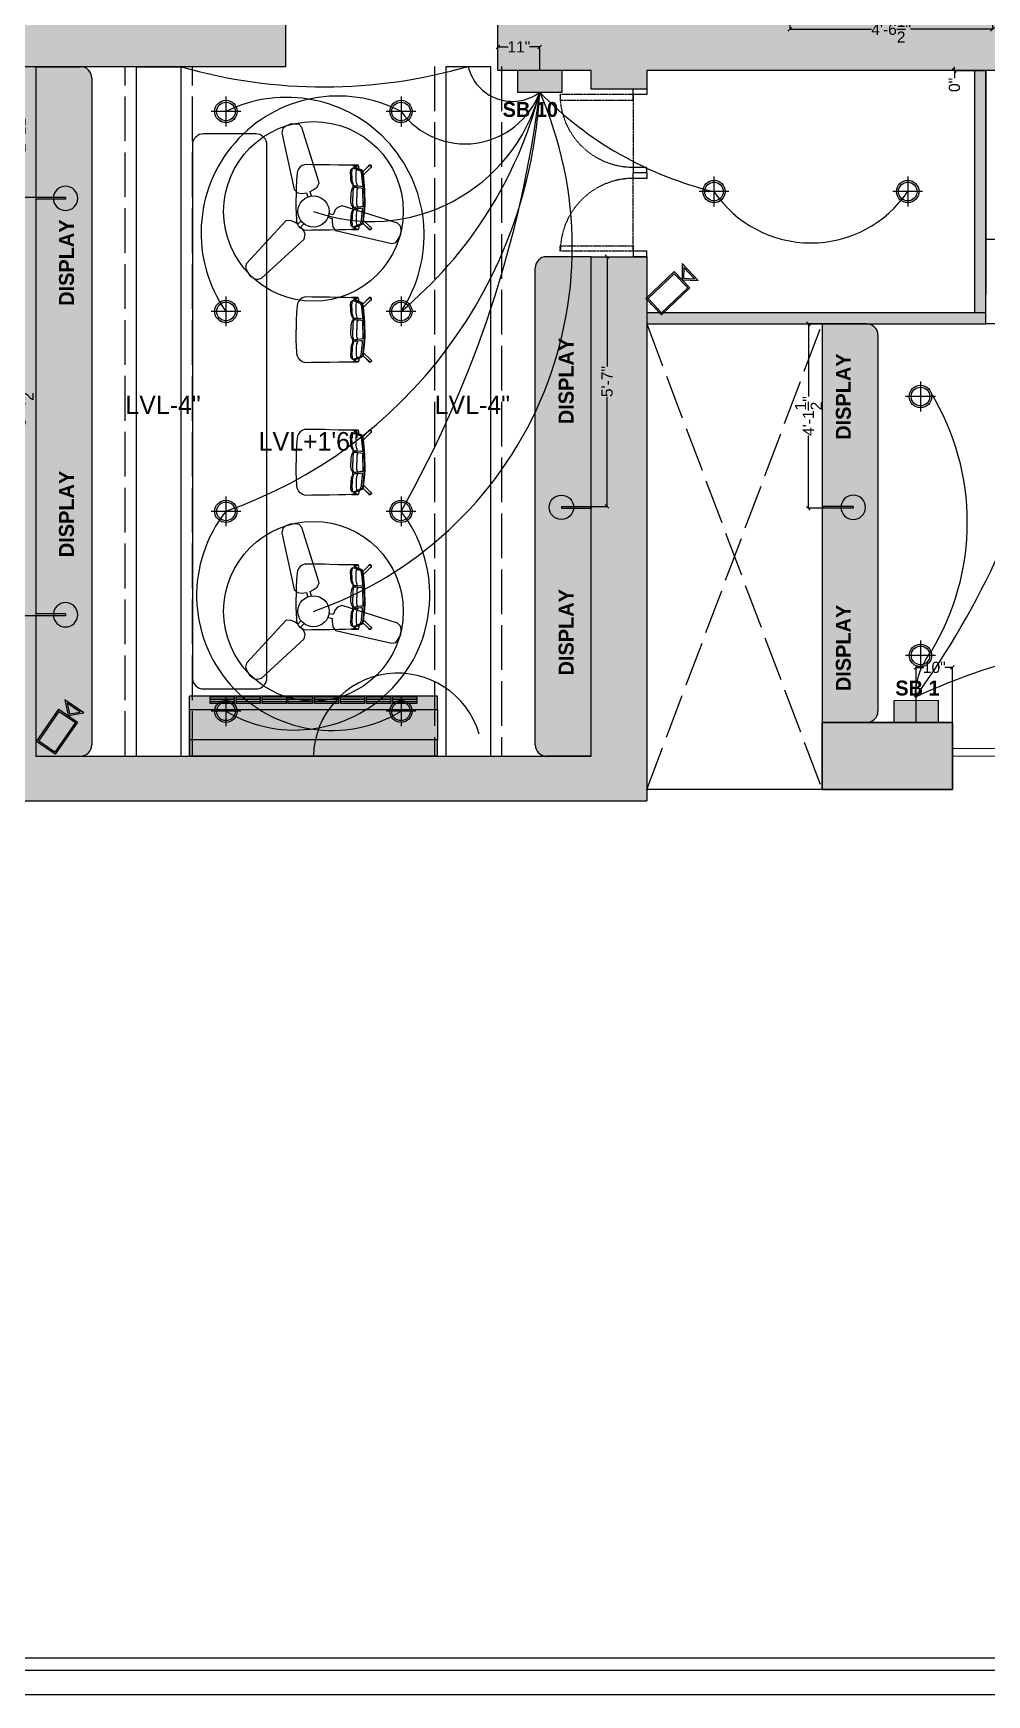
# Model space of a CAD drawing. Header units: inches. Extents: x -4677 to 18437, y -5264 to 2453.
# Drawn here: x 3569.6 to 3825.6, y -944.5 to -498.5 of the extents above; entities that cross this region are included whole.
import ezdxf

# ---------------------------------------------------------------- set-up
doc = ezdxf.new("R2010")
doc.units = ezdxf.units.IN
for name, pattern in [('ACAD_ISO02W100', [15, 12, -3]), ('AUDIT_D_060311083008-3', [0]), ('DASHED2', [0.375, 0.25, -0.125]), ('HIDDEN', [0.375, 0.25, -0.125])]:
    doc.linetypes.add(name, pattern=pattern)
for name, color, linetype in [('A-DOOR', 251, 'AUDIT_D_060311083008-3'), ('A-Door-Frame', 1, 'Continuous'), ('A-Door-Swing', 8, 'HIDDEN'), ('Edges', 7, 'Continuous'), ('IEL-HATCH-002', 7, 'Continuous'), ('line_cad-block.com', 250, 'Continuous'), ('THIET-BI', 21, 'Continuous')]:
    doc.layers.add(name, color=color, linetype=linetype)
doc.layers.add('FURNI', color=140, linetype='Continuous', lineweight=18)
doc.layers.add('HATCH', color=251, linetype='Continuous', lineweight=0, transparency=0.75)
doc.styles.add('HEMI', font='stylu.ttf')
doc.styles.get("Standard").update_dxf_attribs({"font": 'arial.ttf'})
doc.dimstyles.get("Standard").update_dxf_attribs({"dimtxt": 3, "dimasz": 1, "dimexe": 0.18, "dimexo": 0.0625, "dimgap": 0.09, "dimtad": 0, "dimdec": 1, "dimzin": 0, "dimdsep": 46, "dimlunit": 4, "dimtxsty": 'Standard', "dimblk": 'OBLIQUE', "dimcen": 0.09, "dimclrd": 5, "dimclre": 5, "dimclrt": 5, "dimadec": 0, "dimazin": 0, "dimtfac": 1, "dimtdec": 1, "dimtofl": 0, "dimtmove": 0, "dimatfit": 3, "dimldrblk": 'OBLIQUE', "dimfxl": 1, "dimtolj": 1, "dimtzin": 0, "dimarcsym": 0})

# ---------------------------------------------------------------- blocks, each defined once
blk = doc.blocks.new('ger')
at = {"color": 5}
for p, q in [((6473.06, -970.68), (6473.07, -978.68)), ((6469.07, -974.68), (6477.07, -974.68))]:
    blk.add_line(p, q, dxfattribs=at)
for radius in [3, 2.5]:
    blk.add_circle((6473.07, -974.68), radius, dxfattribs=at)
blk = doc.blocks.new('A$C1C43440E')
at = {"layer": 'THIET-BI', "color": 18, "true_color": 0x000000}
for p, q in [((143.8, 581.1), (139.5, 564.2)), ((152.8, 589.3), (143.8, 581.1)), ((172.3, 598), (152.8, 589.3)), ((191.8, 598.2), (172.3, 598)), ((207, 596.1), (191.8, 598.2)), ((217.6, 585.2), (207, 596.1)), ((283.9, 371.8), (217.6, 585.2)), ((139.5, 564.2), (187.9, 346)), ((187.9, 346), (202.2, 334.1)), ((202.2, 334.1), (215.2, 331.5)), ((215.2, 331.5), (234.9, 334.1)), ((234.9, 334.1), (240, 316.6)), ((249.5, 338.4), (260.9, 344.5)), ((254.3, 320.4), (249.5, 338.4)), ((260.9, 344.5), (276.4, 355.5)), ((276.4, 355.5), (283.9, 371.8)), ((345.6, 267.6), (338, 249.3)), ((354.4, 277.5), (345.6, 267.6)), ((371.8, 284), (354.4, 277.5)), ((585, 216.8), (371.8, 284)), ((155.8, 226), (4.2, 61.9)), ((173.7, 227.6), (155.8, 226)), ((191, 219.7), (173.7, 227.6)), ((202, 212.9), (191, 219.7)), ((215.1, 226), (202, 212.9)), ((213, 202.4), (225.6, 215.5)), ((225.1, 186.7), (213, 202.4)), ((316.5, 239.3), (334.4, 234.5)), ((338, 249.3), (320.3, 253.6)), ((334.4, 234.5), (334, 221.5)), ((334, 221.5), (335.9, 202.6)), ((335.9, 202.6), (346.1, 188)), ((597.5, 204.6), (585, 216.8)), ((600.1, 192.8), (597.5, 204.6)), ((597.8, 171.5), (600.1, 192.8)), ((61.4, 4.7), (226.1, 155.7)), ((229.3, 174.1), (225.1, 186.7)), ((226.1, 155.7), (229.3, 174.1)), ((346.1, 188), (564.1, 138.7)), ((564.1, 138.7), (578.9, 142.4)), ((578.9, 142.4), (588.3, 154.5)), ((588.3, 154.5), (597.8, 171.5)), ((4.2, 61.9), (0, 47.2)), ((0, 47.2), (5.8, 33)), ((5.8, 33), (15.7, 16.3)), ((15.7, 16.3), (33.1, 3.7)), ((33.1, 3.7), (44.6, 0)), ((44.6, 0), (61.4, 4.7))]:
    blk.add_line(p, q, dxfattribs=at)
blk.add_circle((262, 261.9), 60, dxfattribs=at)
blk = doc.blocks.new('3r')
blk.add_circle((6568.27, -1060.41), 21)
at = {"layer": 'THIET-BI', "xscale": 0.06069589590044594, "yscale": 0.06069589590044594, "zscale": 0.06069589590044594}
blk.add_blockref('A$C1C43440E', (6552.37, -1076.31), dxfattribs=at)
blk = doc.blocks.new('*U13')
at = {"layer": 'A-Door-Frame', "lineweight": 5}
for p, q in [((0, -100), (0, 0)), ((614, -100), (614, 0))]:
    blk.add_line(p, q, dxfattribs=at)
for points in [[(0, -100), (40, -100), (40, 0), (0, 0)], [(614, -100), (574, -100), (574, 0), (614, 0)]]:
    blk.add_lwpolyline(points, dxfattribs=at)
at = {"layer": 'A-Door-Swing', "linetype": 'DASHED2', "lineweight": 5}
blk.add_line((45, 0), (578, 0), dxfattribs=at)
blk.add_lwpolyline([(40, 0), (40, 534), (80, 534), (80, 0)], close=True, dxfattribs=at)
blk.add_arc((40, 0), 534, 360, 90, dxfattribs=at)
blk = doc.blocks.new('LEADCHAIR Executive 2014')
at = {"layer": 'line_cad-block.com', "color": 252, "true_color": 0x939598}
for points in [[(-239, 254), (-241, 256), (-243, 261), (-246, 264), (-249, 267), (-253, 268), (-257, 268), (-260, 267), (-264, 264), (-266, 261), (-267, 257), (-267, 253), (-266, 250), (-264, 246), (-260, 244), (-254, 240)], [(-265, 159), (-265, 159), (-266, 159), (-266, 150), (-266, 142), (-266, 139), (-266, 104)], [(-263, 146), (-264, 146), (-264, 146), (-265, 145), (-265, 144), (-266, 131)], [(-186, 201), (-248, 262), (-251, 265), (-253, 265), (-256, 265), (-259, 265), (-262, 262), (-264, 260), (-265, 257), (-264, 254), (-264, 251), (-262, 249), (-241, 227), (-211, 196)], [(0, 214), (-64, 213), (-127, 208), (-190, 201), (-202, 199), (-211, 196), (-219, 194), (-223, 191), (-227, 184), (-247, 135), (-249, 131), (-251, 130), (-253, 131), (-255, 136), (-259, 147), (-262, 153), (-265, 159)], [(-234, 166), (-245, 164), (-252, 163), (-265, 159)], [(0, 210), (-63, 207), (-126, 203), (-190, 196), (-196, 195), (-204, 193), (-210, 192), (-216, 190), (-220, 188), (-223, 184), (-226, 176), (-245, 133), (-251, 124), (-253, 125), (-263, 146)], [(-98, 152), (-96, 152), (-93, 152), (-92, 152), (-93, 147), (-93, 143), (-94, 138), (-94, 134), (-95, 129), (-96, 124), (-96, 123), (-102, 120), (-107, 118), (-111, 116), (-128, 112), (-140, 110), (-170, 108), (-192, 107), (-204, 107), (-224, 108), (-229, 109), (-241, 113), (-244, 114), (-241, 121), (-237, 132), (-233, 142), (-232, 146), (-229, 151)], [(-92, 195), (-90, 194), (-89, 192), (-90, 180), (-92, 155), (-99, 151), (-106, 149), (-116, 146), (-120, 145), (-142, 142), (-168, 141), (-190, 141), (-206, 142), (-224, 145), (-230, 146), (-230, 147), (-228, 153), (-221, 173), (-219, 176), (-217, 178), (-210, 181), (-199, 184), (-193, 185), (-186, 187), (-130, 192), (-111, 193), (-92, 195)], [(-71, 153), (-76, 153), (-79, 152), (-80, 152), (-80, 149), (-81, 144), (-82, 136), (-83, 130), (-84, 124), (-67, 117), (-50, 115), (0, 113)], [(0, 198), (-74, 197), (-74, 195), (-75, 193), (-76, 181), (-79, 156), (-78, 155), (-76, 154), (-71, 152), (-57, 148), (-44, 147), (-25, 146), (0, 146)], [(0, 214), (64, 213), (127, 208), (190, 201), (202, 199), (211, 196), (219, 194), (223, 191), (227, 184), (247, 135), (249, 131), (251, 130), (253, 131), (255, 136), (259, 147), (262, 153), (265, 159)], [(0, 210), (63, 207), (126, 203), (190, 196), (196, 195), (204, 193), (210, 192), (216, 190), (220, 188), (223, 184), (226, 176), (245, 133), (251, 124), (253, 125), (263, 146)], [(0, 198), (74, 197), (74, 195), (75, 193), (76, 181), (79, 156), (78, 155), (76, 154), (71, 152), (57, 148), (44, 147), (25, 146), (0, 146)], [(71, 153), (76, 153), (79, 152), (80, 152), (80, 149), (81, 144), (82, 136), (83, 130), (84, 124), (67, 117), (50, 115), (0, 113)], [(92, 195), (90, 194), (89, 192), (90, 180), (92, 155), (99, 151), (106, 149), (116, 146), (120, 145), (142, 142), (168, 141), (190, 141), (206, 142), (224, 145), (230, 146), (230, 147), (228, 153), (221, 173), (219, 176), (217, 178), (210, 181), (199, 184), (193, 185), (186, 187), (130, 192), (111, 193), (92, 195)], [(98, 152), (96, 152), (93, 152), (92, 152), (93, 147), (93, 143), (94, 138), (94, 134), (95, 129), (96, 124), (96, 123), (102, 120), (107, 118), (111, 116), (128, 112), (140, 110), (170, 108), (192, 107), (204, 107), (224, 108), (229, 109), (241, 113), (244, 114), (241, 121), (237, 132), (233, 142), (232, 146), (229, 151)], [(186, 201), (248, 262), (251, 265), (253, 265), (256, 265), (259, 265), (262, 262), (264, 260), (265, 257), (264, 254), (264, 251), (262, 249), (241, 227), (211, 196)], [(234, 166), (245, 164), (252, 163), (265, 159)], [(239, 254), (241, 256), (243, 261), (246, 264), (249, 267), (253, 268), (257, 268), (260, 267), (264, 264), (266, 261), (267, 257), (267, 253), (266, 250), (264, 246), (260, 244), (254, 240)], [(263, 146), (264, 146), (264, 146), (265, 145), (265, 144), (266, 131)], [(265, 159), (265, 159), (266, 159), (266, 150), (266, 142), (266, 139), (266, 104)], [(-256, 130), (-260, 128), (-262, 121), (-263, 116), (-265, 102), (-267, 55), (-267, -5), (-269, -78), (-270, -119), (-270, -168), (-270, -225), (-272, -265), (-270, -285), (-263, -303), (-251, -320), (-234, -334), (-217, -342), (-199, -346), (-170, -348), (-146, -350), (-73, -353), (0, -354)], [(-96, 123), (-99, 119), (-107, 112), (-117, 105), (-131, 101), (-157, 98), (-180, 97), (-198, 95), (-214, 95), (-221, 97), (-227, 99), (-233, 101), (-237, 105), (-240, 108), (-242, 112), (-243, 113)], [(-102, 115), (-89, 115)], [(-89, 115), (-86, 115), (-81, 114), (-73, 111)], [(-84, 124), (-73, 110), (-68, 107), (-60, 103), (-48, 100), (-39, 99), (-34, 98), (0, 98)], [(256, 130), (260, 128), (262, 121), (263, 116), (265, 102), (267, 55), (267, -5), (269, -78), (270, -119), (270, -168), (270, -225), (272, -265), (270, -285), (263, -303), (251, -320), (234, -334), (217, -342), (199, -346), (170, -348), (146, -350), (73, -353), (0, -354)], [(84, 124), (73, 110), (68, 107), (60, 103), (48, 100), (39, 99), (34, 98), (0, 98)], [(89, 115), (86, 115), (81, 114), (73, 111)], [(102, 115), (89, 115)], [(96, 123), (99, 119), (107, 112), (117, 105), (131, 101), (157, 98), (180, 97), (198, 95), (214, 95), (221, 97), (227, 99), (233, 101), (237, 105), (240, 108), (242, 112), (243, 113)]]:
    blk.add_lwpolyline(points, dxfattribs=at)
blk = doc.blocks.new('WR')
at = {"layer": 'IEL-HATCH-002', "true_color": 0x58ba48, "transparency": 33554687}
h = blk.add_hatch(color=85, dxfattribs=at)
h.dxf.hatch_style = 1
h.paths.add_polyline_path([(6272.58, 1161.27), (6284.59, 1161.27), (6284.59, 1167.12), (6272.58, 1167.12)])
blk.add_lwpolyline([(6272.58, 1167.11), (6272.58, 1161.27), (6284.59, 1161.29), (6284.59, 1167.13)], close=True)
blk = doc.blocks.new('rst')
at = {"layer": 'HATCH', "true_color": 0xed1f24, "transparency": 33554687}
h = blk.add_hatch(color=240, dxfattribs=at)
h.dxf.hatch_style = 1
h.paths.add_polyline_path([(9145.2, 1295.5), (9130.1, 1295.5), (9137.7, 1288.2)])
h.paths.add_polyline_path([(9142.8, 1294.5), (9137.7, 1289.6), (9132.6, 1294.5)], flags=16)
h.paths.add_polyline_path([(9145.1, 1288.2), (9130.3, 1288.2), (9130.3, 1262.6), (9145.1, 1262.6)])
h.paths.add_polyline_path([(9144.1, 1287.2), (9144.1, 1263.6), (9131.3, 1263.6), (9131.3, 1287.2)], flags=16)
at = {"layer": 'FURNI', "color": 18, "true_color": 0x000000}
for points in [[(9145.2, 1295.5), (9130.1, 1295.5), (9137.7, 1288.2)], [(9142.8, 1294.5), (9132.6, 1294.5), (9137.7, 1289.6)], [(9130.3, 1288.2), (9145.1, 1288.2), (9145.1, 1262.6), (9130.3, 1262.6)], [(9131.3, 1287.2), (9144.1, 1287.2), (9144.1, 1263.6), (9131.3, 1263.6)]]:
    blk.add_lwpolyline(points, close=True, dxfattribs=at)
blk = doc.blocks.new('HT')
at = {"layer": 'IEL-HATCH-002', "true_color": 0xf7f281, "transparency": 33554687}
h = blk.add_hatch(color=51, dxfattribs=at)
h.dxf.hatch_style = 1
h.paths.add_polyline_path([(4618.55, 566.68, 0.962396), (4625.07, 566.43), (4621.82, 566.43), (4621.82, 566.93), (4625.07, 566.93, 0.962396)])
for p, q in [((4621.82, 566.93), (4629.77, 566.93)), ((4621.82, 566.93), (4621.82, 566.43)), ((4621.82, 566.43), (4629.77, 566.43)), ((4629.77, 566.93), (4629.77, 566.43))]:
    blk.add_line(p, q)
blk.add_circle((4621.82, 566.68), 3.27)
blk = doc.blocks.new('_Oblique')
at = {"color": 0, "linetype": 'ByBlock', "lineweight": -2}
blk.add_line((-0.5, -0.5), (0.5, 0.5), dxfattribs=at)
blk = doc.blocks.new('*D268')
at = {"color": 5, "lineweight": -2, "transparency": 16777216}
for p, q in [((2368.73, -1141.16), (2368.73, -1126.29)), ((2368.73, -1126.47), (2370.76, -1126.47)), ((2378.48, -1126.47), (2376.44, -1126.47)), ((2378.48, -1141.17), (2378.48, -1126.29))]:
    blk.add_line(p, q, dxfattribs=at)
at = {"layer": 'Defpoints', "color": 0, "transparency": 16777216}
for p in [(2378.48, -1126.47), (2368.73, -1141.23), (2378.48, -1141.24)]:
    blk.add_point(p, dxfattribs=at)
at = {"color": 5, "lineweight": -2, "transparency": 16777216, "rotation": 180}
blk.add_blockref('_Oblique', (2368.73, -1126.47), dxfattribs=at)
at = {"color": 5, "lineweight": -2, "transparency": 16777216}
blk.add_blockref('_Oblique', (2378.48, -1126.47), dxfattribs=at)
at = {"color": 5, "lineweight": 5, "transparency": 16777216, "insert": (2373.6, -1126.47), "char_height": 3, "attachment_point": 5}
blk.add_mtext('\\A1;10"', dxfattribs=at)
blk = doc.blocks.new('*D246')
at = {"color": 5, "lineweight": -2, "transparency": 16777216}
for p, q in [((2387.41, -966.24), (2378.83, -966.24)), ((2387.41, -966.3), (2378.83, -966.3)), ((2379.01, -966.24), (2379.01, -965.24)), ((2379.01, -966.3), (2379.01, -968.3))]:
    blk.add_line(p, q, dxfattribs=at)
at = {"layer": 'Defpoints', "color": 0, "transparency": 16777216}
for p in [(2379.01, -966.3), (2387.48, -966.24), (2387.48, -966.3)]:
    blk.add_point(p, dxfattribs=at)
at = {"color": 5, "lineweight": -2, "transparency": 16777216}
for p, rotation in [((2379.01, -966.24), 270), ((2379.01, -966.3), 90)]:
    blk.add_blockref('_Oblique', p, dxfattribs=dict(at, rotation=rotation))
at = {"color": 5, "lineweight": 5, "transparency": 16777216, "insert": (2379.01, -970.11), "char_height": 3, "attachment_point": 5, "rotation": 90}
blk.add_mtext('\\A1;0"', dxfattribs=at)
blk = doc.blocks.new('*D260')
at = {"color": 5, "lineweight": -2, "transparency": 16777216}
for p, q in [((2132.41, -965.24), (2128.06, -965.24)), ((2128.24, -965.24), (2128.24, -977.51)), ((2128.24, -1000.32), (2128.24, -988.05)), ((2132.41, -1000.32), (2128.06, -1000.32))]:
    blk.add_line(p, q, dxfattribs=at)
at = {"layer": 'Defpoints', "color": 0, "transparency": 16777216}
for p in [(2132.48, -965.24), (2128.24, -1000.32), (2132.48, -1000.32)]:
    blk.add_point(p, dxfattribs=at)
at = {"color": 5, "lineweight": -2, "transparency": 16777216}
for p, rotation in [((2128.24, -965.24), 90), ((2128.24, -1000.32), 270)]:
    blk.add_blockref('_Oblique', p, dxfattribs=dict(at, rotation=rotation))
at = {"color": 5, "lineweight": 5, "transparency": 16777216, "insert": (2128.24, -982.78), "char_height": 3, "attachment_point": 5, "rotation": 90}
blk.add_mtext('\\A1;2\'-11"', dxfattribs=at)
blk = doc.blocks.new('*D261')
at = {"color": 5, "lineweight": -2, "transparency": 16777216}
for p, q in [((2132.41, -1000.32), (2128.06, -1000.32)), ((2128.24, -1000.32), (2128.24, -1051.29)), ((2128.24, -1112.6), (2128.24, -1061.63)), ((2132.41, -1112.6), (2128.06, -1112.6))]:
    blk.add_line(p, q, dxfattribs=at)
at = {"layer": 'Defpoints', "color": 0, "transparency": 16777216}
for p in [(2132.48, -1000.32), (2128.24, -1112.6), (2132.48, -1112.6)]:
    blk.add_point(p, dxfattribs=at)
at = {"color": 5, "lineweight": -2, "transparency": 16777216}
for p, rotation in [((2128.24, -1000.32), 90), ((2128.24, -1112.6), 270)]:
    blk.add_blockref('_Oblique', p, dxfattribs=dict(at, rotation=rotation))
at = {"color": 5, "lineweight": 5, "transparency": 16777216, "insert": (2128.24, -1056.46), "char_height": 3, "attachment_point": 5, "rotation": 90}
blk.add_mtext('\\A1;9\'-4{\\H1x;\\S1/2;}"', dxfattribs=at)
blk = doc.blocks.new('*D251')
at = {"color": 5, "lineweight": -2, "transparency": 16777216}
for p, q in [((2281.54, -1016.24), (2285.97, -1016.24)), ((2285.79, -1016.24), (2285.79, -1045.66)), ((2285.79, -1083.24), (2285.79, -1053.81)), ((2281.54, -1083.24), (2285.97, -1083.24))]:
    blk.add_line(p, q, dxfattribs=at)
at = {"layer": 'Defpoints', "color": 0, "transparency": 16777216}
for p in [(2281.48, -1016.24), (2281.48, -1083.24), (2285.79, -1083.24)]:
    blk.add_point(p, dxfattribs=at)
at = {"color": 5, "lineweight": -2, "transparency": 16777216}
for p, rotation in [((2285.79, -1016.24), 90), ((2285.79, -1083.24), 270)]:
    blk.add_blockref('_Oblique', p, dxfattribs=dict(at, rotation=rotation))
at = {"color": 5, "lineweight": 5, "transparency": 16777216, "insert": (2285.79, -1049.74), "char_height": 3, "attachment_point": 5, "rotation": 90}
blk.add_mtext('\\A1;5\'-7"', dxfattribs=at)
blk = doc.blocks.new('*D252')
at = {"color": 5, "lineweight": -2, "transparency": 16777216}
for p, q in [((2256.48, -966.17), (2256.48, -959.73)), ((2256.48, -959.91), (2259.26, -959.91)), ((2267.71, -959.91), (2264.93, -959.91)), ((2267.71, -966.17), (2267.71, -959.73))]:
    blk.add_line(p, q, dxfattribs=at)
at = {"layer": 'Defpoints', "color": 0, "transparency": 16777216}
for p in [(2267.71, -959.91), (2256.48, -966.24), (2267.71, -966.24)]:
    blk.add_point(p, dxfattribs=at)
at = {"color": 5, "lineweight": -2, "transparency": 16777216, "rotation": 180}
blk.add_blockref('_Oblique', (2256.48, -959.91), dxfattribs=at)
at = {"color": 5, "lineweight": -2, "transparency": 16777216}
blk.add_blockref('_Oblique', (2267.71, -959.91), dxfattribs=at)
at = {"color": 5, "lineweight": 5, "transparency": 16777216, "insert": (2262.09, -959.91), "char_height": 3, "attachment_point": 5}
blk.add_mtext('\\A1;11"', dxfattribs=at)
blk = doc.blocks.new('*D253')
at = {"color": 5, "lineweight": -2, "transparency": 16777216}
for p, q in [((2343.41, -1034.24), (2339.63, -1034.24)), ((2339.81, -1034.24), (2339.81, -1053.75)), ((2339.81, -1083.74), (2339.81, -1064.22)), ((2343.85, -1083.74), (2339.63, -1083.74))]:
    blk.add_line(p, q, dxfattribs=at)
at = {"layer": 'Defpoints', "color": 0, "transparency": 16777216}
for p in [(2339.81, -1034.24), (2343.48, -1034.24), (2343.91, -1083.74)]:
    blk.add_point(p, dxfattribs=at)
at = {"color": 5, "lineweight": -2, "transparency": 16777216}
for p, rotation in [((2339.81, -1034.24), 90), ((2339.81, -1083.74), 270)]:
    blk.add_blockref('_Oblique', p, dxfattribs=dict(at, rotation=rotation))
at = {"color": 5, "lineweight": 5, "transparency": 16777216, "insert": (2339.81, -1058.99), "char_height": 3, "attachment_point": 5, "rotation": 90}
blk.add_mtext('\\A1;4\'-1{\\H1x;\\S1/2;}"', dxfattribs=at)
blk = doc.blocks.new('*D255')
at = {"color": 5, "lineweight": -2, "transparency": 16777216}
for p, q in [((2334.83, -949.3), (2334.83, -955.36)), ((2389.23, -949.3), (2389.23, -955.36)), ((2334.83, -955.18), (2356.8, -955.18)), ((2389.23, -955.18), (2367.26, -955.18))]:
    blk.add_line(p, q, dxfattribs=at)
at = {"layer": 'Defpoints', "color": 0, "transparency": 16777216}
for p in [(2334.83, -949.24), (2389.23, -949.24), (2334.83, -955.18)]:
    blk.add_point(p, dxfattribs=at)
at = {"color": 5, "lineweight": -2, "transparency": 16777216, "rotation": 180}
blk.add_blockref('_Oblique', (2334.83, -955.18), dxfattribs=at)
at = {"color": 5, "lineweight": -2, "transparency": 16777216}
blk.add_blockref('_Oblique', (2389.23, -955.18), dxfattribs=at)
at = {"color": 5, "lineweight": 5, "transparency": 16777216, "insert": (2362.03, -955.18), "char_height": 3, "attachment_point": 5}
blk.add_mtext('\\A1;4\'-6{\\H1x;\\S1/2;}"', dxfattribs=at)
blk = doc.blocks.new('DRYG')
at = {"layer": 'Edges', "color": 18, "true_color": 0x000000}
for p, q in [((8077.83, 1479.53), (8077.83, 1479.56)), ((8077.83, 1479.56), (8078.02, 1479.56)), ((8077.83, 1479.53), (8077.83, 1421.72)), ((8077.83, 1479.53), (8078.02, 1479.53)), ((8078.02, 1479.56), (8078.02, 1479.53)), ((8078.02, 1479.56), (8081.6, 1479.56)), ((8078.02, 1479.53), (8081.6, 1479.53)), ((8088.69, 1479.56), (8081.6, 1479.56)), ((8081.6, 1479.56), (8081.6, 1479.53)), ((8081.6, 1479.53), (8081.6, 1421.72)), ((8088.69, 1479.56), (8091.83, 1479.56)), ((8088.69, 1421.69), (8088.69, 1479.56)), ((8091.83, 1479.56), (8091.83, 1421.69)), ((8090.14, 1474.81), (8090.51, 1474.81)), ((8090.14, 1469.03), (8090.14, 1474.81)), ((8090.51, 1474.81), (8090.51, 1469.03)), ((8090.66, 1474.81), (8091.04, 1474.81)), ((8090.66, 1469.03), (8090.66, 1474.81)), ((8091.04, 1474.81), (8091.04, 1469.03)), ((8091.19, 1474.81), (8091.57, 1474.81)), ((8091.19, 1469.03), (8091.19, 1474.81)), ((8091.57, 1474.81), (8091.57, 1469.03)), ((8090.51, 1469.03), (8090.14, 1469.03)), ((8090.14, 1468.72), (8090.51, 1468.72)), ((8090.14, 1462.95), (8090.14, 1468.72)), ((8090.51, 1468.72), (8090.51, 1462.95)), ((8091.04, 1469.03), (8090.66, 1469.03)), ((8090.66, 1468.72), (8091.04, 1468.72)), ((8090.66, 1462.95), (8090.66, 1468.72)), ((8091.04, 1468.72), (8091.04, 1462.95)), ((8091.57, 1469.03), (8091.19, 1469.03)), ((8091.19, 1468.72), (8091.57, 1468.72)), ((8091.19, 1462.95), (8091.19, 1468.72)), ((8091.57, 1468.72), (8091.57, 1462.95)), ((8090.51, 1462.95), (8090.14, 1462.95)), ((8090.14, 1462.64), (8090.51, 1462.64)), ((8090.14, 1456.86), (8090.14, 1462.64)), ((8090.51, 1462.64), (8090.51, 1456.86)), ((8091.04, 1462.95), (8090.66, 1462.95)), ((8090.66, 1462.64), (8091.04, 1462.64)), ((8090.66, 1456.86), (8090.66, 1462.64)), ((8091.04, 1462.64), (8091.04, 1456.86)), ((8091.57, 1462.95), (8091.19, 1462.95)), ((8091.19, 1462.64), (8091.57, 1462.64)), ((8091.19, 1456.86), (8091.19, 1462.64)), ((8091.57, 1462.64), (8091.57, 1456.86)), ((8090.51, 1456.86), (8090.14, 1456.86)), ((8090.14, 1456.55), (8090.51, 1456.55)), ((8090.14, 1450.78), (8090.14, 1456.55)), ((8090.51, 1456.55), (8090.51, 1450.78)), ((8091.04, 1456.86), (8090.66, 1456.86)), ((8090.66, 1456.55), (8091.04, 1456.55)), ((8090.66, 1450.78), (8090.66, 1456.55)), ((8091.04, 1456.55), (8091.04, 1450.78)), ((8091.57, 1456.86), (8091.19, 1456.86)), ((8091.19, 1456.55), (8091.57, 1456.55)), ((8091.19, 1450.78), (8091.19, 1456.55)), ((8091.57, 1456.55), (8091.57, 1450.78)), ((8090.51, 1450.78), (8090.14, 1450.78)), ((8090.14, 1450.47), (8090.51, 1450.47)), ((8090.14, 1444.69), (8090.14, 1450.47)), ((8090.51, 1450.47), (8090.51, 1444.69)), ((8091.04, 1450.78), (8090.66, 1450.78)), ((8090.66, 1450.47), (8091.04, 1450.47)), ((8090.66, 1444.69), (8090.66, 1450.47)), ((8091.04, 1450.47), (8091.04, 1444.69)), ((8091.57, 1450.78), (8091.19, 1450.78)), ((8091.19, 1450.47), (8091.57, 1450.47)), ((8091.19, 1444.69), (8091.19, 1450.47)), ((8091.57, 1450.47), (8091.57, 1444.69)), ((8090.51, 1444.69), (8090.14, 1444.69)), ((8090.14, 1444.38), (8090.51, 1444.38)), ((8090.14, 1438.61), (8090.14, 1444.38)), ((8090.51, 1444.38), (8090.51, 1438.61)), ((8091.04, 1444.69), (8090.66, 1444.69)), ((8090.66, 1444.38), (8091.04, 1444.38)), ((8090.66, 1438.61), (8090.66, 1444.38)), ((8091.04, 1444.38), (8091.04, 1438.61)), ((8091.57, 1444.69), (8091.19, 1444.69)), ((8091.19, 1444.38), (8091.57, 1444.38)), ((8091.19, 1438.61), (8091.19, 1444.38)), ((8091.57, 1444.38), (8091.57, 1438.61)), ((8090.51, 1438.61), (8090.14, 1438.61)), ((8090.14, 1438.3), (8090.51, 1438.3)), ((8090.14, 1432.53), (8090.14, 1438.3)), ((8090.51, 1438.3), (8090.51, 1432.53)), ((8091.04, 1438.61), (8090.66, 1438.61)), ((8090.66, 1438.3), (8091.04, 1438.3)), ((8090.66, 1432.53), (8090.66, 1438.3)), ((8091.04, 1438.3), (8091.04, 1432.53)), ((8091.57, 1438.61), (8091.19, 1438.61)), ((8091.19, 1438.3), (8091.57, 1438.3)), ((8091.19, 1432.53), (8091.19, 1438.3)), ((8091.57, 1438.3), (8091.57, 1432.53)), ((8090.51, 1432.53), (8090.14, 1432.53)), ((8090.14, 1432.21), (8090.51, 1432.21)), ((8090.14, 1426.44), (8090.14, 1432.21)), ((8090.51, 1432.21), (8090.51, 1426.44)), ((8091.04, 1432.53), (8090.66, 1432.53)), ((8090.66, 1432.21), (8091.04, 1432.21)), ((8090.66, 1426.44), (8090.66, 1432.21)), ((8091.04, 1432.21), (8091.04, 1426.44)), ((8091.57, 1432.53), (8091.19, 1432.53)), ((8091.19, 1432.21), (8091.57, 1432.21)), ((8091.19, 1426.44), (8091.19, 1432.21)), ((8091.57, 1432.21), (8091.57, 1426.44)), ((8090.51, 1426.44), (8090.14, 1426.44)), ((8091.04, 1426.44), (8090.66, 1426.44)), ((8091.57, 1426.44), (8091.19, 1426.44)), ((8077.83, 1421.69), (8077.83, 1421.72)), ((8077.83, 1421.72), (8078.02, 1421.72)), ((8078.02, 1421.69), (8077.83, 1421.69)), ((8078.02, 1421.72), (8078.02, 1421.69)), ((8081.6, 1421.72), (8078.02, 1421.72)), ((8078.02, 1421.69), (8081.6, 1421.69)), ((8081.6, 1421.72), (8081.6, 1421.69)), ((8088.69, 1421.69), (8081.6, 1421.69)), ((8088.69, 1421.69), (8091.83, 1421.69))]:
    blk.add_line(p, q, dxfattribs=at)
at = {"layer": 'FURNI', "color": 18, "true_color": 0x000000}
blk.add_line((8077.83, 1421.69), (8091.83, 1421.69), dxfattribs=at)
blk = doc.blocks.new('E4RG')
at = {"layer": 'IEL-HATCH-002', "transparency": 33554687}
h = blk.add_hatch(color=256, dxfattribs=at)
h.dxf.hatch_style = 1
h.set_gradient(color1=(255, 255, 255), color2=(147, 149, 152), name='CYLINDER')
h.paths.add_polyline_path([(4585.01, 653.22), (4585, 653.22), (4554.41, 653.22), (4554.41, 649.47), (4585.01, 649.47)])
h.paths.add_polyline_path([(4585, 655.12), (4585, 655.21), (4554.42, 655.21), (4554.42, 655.12), (4554.42, 653.22), (4585, 653.22)])
h.paths.add_polyline_path([(4585.01, 649.47), (4554.41, 649.47), (4554.41, 647.81), (4585.01, 647.81)])
h.paths.add_polyline_path([(4556.92, 648.71), (4559.97, 648.71), (4559.97, 648.51), (4556.92, 648.51)], flags=16)
h.paths.add_polyline_path([(4556.92, 648.43), (4559.97, 648.43), (4559.97, 648.23), (4556.92, 648.23)], flags=16)
h.paths.add_polyline_path([(4556.92, 648.15), (4559.97, 648.15), (4559.97, 647.95), (4556.92, 647.95)], flags=16)
h.paths.add_polyline_path([(4560.14, 648.71), (4563.19, 648.71), (4563.19, 648.51), (4560.14, 648.51)], flags=16)
h.paths.add_polyline_path([(4560.14, 648.43), (4563.19, 648.43), (4563.19, 648.23), (4560.14, 648.23)], flags=16)
h.paths.add_polyline_path([(4560.14, 648.15), (4563.19, 648.15), (4563.19, 647.95), (4560.14, 647.95)], flags=16)
h.paths.add_polyline_path([(4563.36, 648.71), (4566.41, 648.71), (4566.41, 648.51), (4563.36, 648.51)], flags=16)
h.paths.add_polyline_path([(4563.36, 648.43), (4566.41, 648.43), (4566.41, 648.23), (4563.36, 648.23)], flags=16)
h.paths.add_polyline_path([(4563.36, 648.15), (4566.41, 648.15), (4566.41, 647.95), (4563.36, 647.95)], flags=16)
h.paths.add_polyline_path([(4566.57, 648.71), (4569.63, 648.71), (4569.63, 648.51), (4566.57, 648.51)], flags=16)
h.paths.add_polyline_path([(4566.57, 648.43), (4569.63, 648.43), (4569.63, 648.23), (4566.57, 648.23)], flags=16)
h.paths.add_polyline_path([(4566.57, 648.15), (4569.63, 648.15), (4569.63, 647.95), (4566.57, 647.95)], flags=16)
h.paths.add_polyline_path([(4569.79, 648.71), (4572.85, 648.71), (4572.85, 648.51), (4569.79, 648.51)], flags=16)
h.paths.add_polyline_path([(4569.79, 648.43), (4572.85, 648.43), (4572.85, 648.23), (4569.79, 648.23)], flags=16)
h.paths.add_polyline_path([(4569.79, 648.15), (4572.85, 648.15), (4572.85, 647.95), (4569.79, 647.95)], flags=16)
h.paths.add_polyline_path([(4573.01, 648.71), (4576.06, 648.71), (4576.06, 648.51), (4573.01, 648.51)], flags=16)
h.paths.add_polyline_path([(4573.01, 648.43), (4576.06, 648.43), (4576.06, 648.23), (4573.01, 648.23)], flags=16)
h.paths.add_polyline_path([(4573.01, 648.15), (4576.06, 648.15), (4576.06, 647.95), (4573.01, 647.95)], flags=16)
h.paths.add_polyline_path([(4576.23, 648.71), (4579.28, 648.71), (4579.28, 648.51), (4576.23, 648.51)], flags=16)
h.paths.add_polyline_path([(4576.23, 648.43), (4579.28, 648.43), (4579.28, 648.23), (4576.23, 648.23)], flags=16)
h.paths.add_polyline_path([(4576.23, 648.15), (4579.28, 648.15), (4579.28, 647.95), (4576.23, 647.95)], flags=16)
h.paths.add_polyline_path([(4579.45, 648.71), (4582.5, 648.71), (4582.5, 648.51), (4579.45, 648.51)], flags=16)
h.paths.add_polyline_path([(4579.45, 648.43), (4582.5, 648.43), (4582.5, 648.23), (4579.45, 648.23)], flags=16)
h.paths.add_polyline_path([(4579.45, 648.15), (4582.5, 648.15), (4582.5, 647.95), (4579.45, 647.95)], flags=16)
at = {"layer": 'FURNI', "color": 18, "true_color": 0x000000, "xscale": -0.5288462308038518, "yscale": 0.5288462308038518, "zscale": 0.5288462308038518, "rotation": 90}
blk.add_blockref('DRYG', (5336.87, 4927.15), dxfattribs=at)
blk = doc.blocks.new('SRG')
at = {"layer": 'IEL-HATCH-002', "lineweight": 5, "true_color": 0x939598, "transparency": 33554687}
h = blk.add_hatch(color=252, dxfattribs=at)
h.dxf.hatch_style = 1
h.paths.add_polyline_path([(2296.48, -1034.24), (2296.48, -1016.24), (2281.48, -1016.24), (2281.48, -1150.24), (2269.48, -1150.24), (2132.48, -1150.24), (2132.48, -965.24), (2144.48, -965.24), (2199.48, -965.24), (2199.48, -948.24), (2133.48, -948.24), (2133.48, -878.24), (2190.48, -878.24), (2201.48, -878.24), (2201.48, -856.24), (2133.48, -856.24), (2133.48, -680.24), (2241.48, -680.24), (2241.48, -668.24), (2120.48, -668.24), (2120.48, -1162.24), (2296.48, -1162.24), (2296.48, -1159.24)])
h.paths.add_polyline_path([(2714.48, -668.24), (2287.48, -668.24), (2287.48, -680.24), (2406.48, -680.24), (2406.48, -692.24), (2406.48, -695.24), (2423.48, -695.24), (2423.48, -680.24), (2702.48, -680.24), (2702.48, -800.24), (2690.48, -800.24), (2666.48, -800.24), (2666.48, -817.24), (2700.48, -817.24), (2700.48, -935.24), (2581.48, -935.24), (2581.48, -817.24), (2616.48, -817.24), (2616.48, -800.24), (2562.48, -800.24), (2562.48, -939.24), (2555.48, -939.24), (2555.48, -958.24), (2725.48, -958.24), (2725.48, -1141.24), (2572.48, -1141.24), (2572.48, -1129.24), (2572.48, -1126.24), (2555.48, -1126.24), (2555.48, -1141.24), (2531.48, -1141.24), (2473.48, -1141.24), (2473.48, -1160.24), (2737.48, -1160.24), (2737.48, -946.24), (2714.48, -946.24)])
h.paths.add_polyline_path([(2447.48, -949.24), (2423.48, -949.24), (2423.48, -934.24), (2406.48, -934.24), (2406.48, -949.24), (2372.48, -949.24), (2256.48, -949.24), (2256.48, -966.24), (2281.48, -966.24), (2281.48, -971.24), (2296.48, -971.24), (2296.48, -966.24), (2372.48, -966.24), (2447.48, -966.24)])
h.paths.add_polyline_path([(2387.48, -1031.24), (2296.48, -1031.24), (2296.48, -1034.24), (2387.48, -1034.24)], flags=17)
h.paths.add_polyline_path([(2387.48, -966.24), (2384.48, -966.24), (2384.48, -1031.24), (2387.48, -1031.24)], flags=17)
at = {"layer": 'IEL-HATCH-002', "lineweight": 5, "true_color": 0xc6a88b, "transparency": 33554687}
h = blk.add_hatch(color=43, dxfattribs=at)
h.dxf.hatch_style = 1
h.paths.add_polyline_path([(2725.48, -958.24), (2555.48, -958.24), (2555.48, -970.24, 0.414214), (2558.48, -973.24), (2710.48, -973.24), (2710.48, -1126.24), (2575.48, -1126.24, 0.414214), (2572.48, -1129.24), (2572.48, -1141.24), (2725.48, -1141.24)])
h.paths.add_polyline_path([(2358.48, -1037.24, 0.414214), (2355.48, -1034.24), (2343.48, -1034.24), (2343.48, -1050.24), (2343.48, -1141.24), (2355.48, -1141.24, 0.414214), (2358.48, -1138.24)])
h.paths.add_polyline_path([(2562.48, -800.24), (2550.48, -800.24, 0.414214), (2547.48, -803.24), (2547.48, -936.24, 0.414214), (2550.48, -939.24), (2562.48, -939.24)])
h.paths.add_polyline_path([(2702.48, -680.24), (2423.48, -680.24), (2423.48, -692.24, 0.414214), (2426.48, -695.24), (2687.48, -695.24), (2687.48, -797.24, 0.414214), (2690.48, -800.24), (2702.48, -800.24)])
h.paths.add_polyline_path([(2406.48, -680.24), (2287.48, -680.24), (2287.48, -692.24, 0.414214), (2290.48, -695.24), (2403.48, -695.24, 0.414214), (2406.48, -692.24)])
h.paths.add_polyline_path([(2241.48, -680.24), (2133.48, -680.24), (2133.48, -695.24), (2133.48, -856.24), (2145.48, -856.24, 0.414214), (2148.48, -853.24), (2148.48, -695.24), (2238.48, -695.24, 0.414214), (2241.48, -692.24)])
h.paths.add_polyline_path([(2147.48, -968.24, 0.414214), (2144.48, -965.24), (2132.48, -965.24), (2132.48, -1150.24), (2144.48, -1150.24, 0.414214), (2147.48, -1147.24)])
h.paths.add_polyline_path([(2281.48, -1016.24), (2269.48, -1016.24, 0.414214), (2266.48, -1019.24), (2266.48, -1147.24, 0.414214), (2269.48, -1150.24), (2281.48, -1150.24)])
h.paths.add_polyline_path([(2406.48, -934.24), (2259.48, -934.24, 0.414214), (2256.48, -937.24), (2256.48, -949.24), (2372.48, -949.24), (2406.48, -949.24)])
h.paths.add_polyline_path([(2447.48, -937.24, 0.414214), (2444.48, -934.24), (2423.48, -934.24), (2423.48, -949.24), (2447.48, -949.24)])
at = {"layer": 'IEL-HATCH-002', "lineweight": 5, "true_color": 0x939598, "transparency": 33554687}
h = blk.add_hatch(color=252, dxfattribs=at)
h.dxf.hatch_style = 1
h.paths.add_polyline_path([(2378.48, -1141.24), (2343.48, -1141.24), (2343.48, -1159.24), (2378.48, -1159.24)])
at = {"lineweight": 5}
for p, q in [((2199.48, -948.24), (2199.48, -965.24)), ((2256.48, -966.24), (2256.48, -949.24)), ((2199.48, -965.24), (2132.48, -965.24)), ((2132.48, -965.24), (2132.48, -1150.24)), ((2132.48, -965.24), (2144.48, -965.24)), ((2281.48, -966.24), (2256.48, -966.24)), ((2281.48, -971.24), (2281.48, -966.24)), ((2296.48, -966.24), (2296.48, -971.24)), ((2384.48, -1031.24), (2384.48, -966.24)), ((2387.48, -966.24), (2387.48, -1026.24)), ((2387.48, -1034.24), (2387.48, -966.24)), ((2147.48, -968.24), (2147.48, -1147.24)), ((2296.48, -971.24), (2281.48, -971.24)), ((2281.48, -1016.24), (2269.48, -1016.24)), ((2281.48, -1150.24), (2281.48, -1016.24)), ((2281.48, -1016.24), (2296.48, -1016.24)), ((2296.48, -1016.24), (2296.48, -1034.24)), ((2266.48, -1147.24), (2266.48, -1019.24)), ((2296.48, -1031.24), (2387.48, -1031.24)), ((2296.48, -1034.24), (2343.48, -1034.24)), ((2296.48, -1034.24), (2296.48, -1159.24)), ((2296.48, -1034.24), (2387.48, -1034.24)), ((2343.48, -1034.24), (2343.48, -1050.24)), ((2343.48, -1034.24), (2343.48, -1034.24)), ((2355.48, -1034.24), (2343.48, -1034.24)), ((2358.48, -1037.24), (2358.48, -1138.24)), ((2343.48, -1050.24), (2343.48, -1141.24)), ((2343.48, -1141.24), (2378.48, -1141.24)), ((2343.48, -1159.24), (2343.48, -1141.24)), ((2343.48, -1141.24), (2355.48, -1141.24)), ((2378.48, -1141.24), (2378.48, -1159.24)), ((2132.48, -1150.24), (2281.48, -1150.24)), ((2132.48, -1150.24), (2144.48, -1150.24)), ((2281.48, -1150.24), (2269.48, -1150.24)), ((2378.47, -1151.24), (2378.48, -1151.24)), ((2343.48, -1159.24), (2296.48, -1159.24)), ((2296.48, -1159.24), (2296.48, -1162.24)), ((2378.48, -1159.24), (2343.48, -1159.24)), ((2120.48, -1162.24), (2296.48, -1162.24))]:
    blk.add_line(p, q, dxfattribs=at)
at = {"color": 9, "linetype": 'ACAD_ISO02W100', "lineweight": 5, "true_color": 0xc7c8ca}
for p, q in [((2296.48, -1159.24), (2343.48, -1034.24)), ((2296.48, -1034.24), (2343.48, -1159.24))]:
    blk.add_line(p, q, dxfattribs=at)
at = {"lineweight": 5}
for points in [[(2447.48, -966.24), (2372.48, -966.24), (2296.48, -966.24)], [(2425.98, -1148.49), (2378.48, -1148.24), (2378.47, -1150.24)], [(2425.98, -1152.24), (2473.48, -1152.49), (2473.48, -1150.74), (2378.48, -1150.24)]]:
    blk.add_lwpolyline(points, dxfattribs=at)
blk.add_lwpolyline([(2177.48, -1132.24), (2191.48, -1132.24, 0.414214), (2194.48, -1129.24), (2194.48, -986.24, 0.414214), (2191.48, -983.24), (2177.48, -983.24, 0.414214), (2174.48, -986.24), (2174.48, -1129.24, 0.414214)], format="xyb", close=True, dxfattribs=at)
for points in [[(2387.48, -1034.24), (2387.48, -1011.56), (2455.48, -1011.56), (2455.48, -1034.24)], [(2378.48, -1141.24), (2343.48, -1141.24), (2343.48, -1159.24), (2378.48, -1159.24)]]:
    blk.add_lwpolyline(points, close=True, dxfattribs=at)
for centre, start, end in [((2144.48, -968.24), 0, 90), ((2269.48, -1019.24), 90, 180), ((2355.48, -1037.24), 0, 90), ((2355.48, -1138.24), 270, 0), ((2144.48, -1147.24), 270, 0), ((2269.48, -1147.24), 180, 270)]:
    blk.add_arc(centre, 3, start, end, dxfattribs=at)
at = {"lineweight": 5, "rotation": 180}
blk.add_blockref('WR', (8546.3, 195.04), dxfattribs=at)
at = {"color": 18, "lineweight": 5, "true_color": 0x000000, "xscale": -0.03255662233685245, "yscale": 0.03255662233685245, "zscale": 0.03255662233685245, "rotation": 269.9645304322862}
for p in [(2213.82, -1000.32), (2213.82, -1035.86), (2213.82, -1071.44), (2213.82, -1107.58)]:
    blk.add_blockref('LEADCHAIR Executive 2014', p, dxfattribs=at)
at = {"lineweight": 5, "xscale": -1}
for p in [(6762.25, -1567.25), (6973.68, -1650.16), (6762.25, -1679.02)]:
    blk.add_blockref('HT', p, dxfattribs=at)
at = {"lineweight": 5}
for name, p in [('HT', (-2348.29, -1650.16)), ('WR', (-3909.86, -2302.5))]:
    blk.add_blockref(name, p, dxfattribs=at)
at = {"lineweight": 5, "xscale": 2.176228681572631, "yscale": 2.176228681572631, "zscale": 2.176228681572631, "rotation": 180}
blk.add_blockref('E4RG', (12151.71, 275.66), dxfattribs=at)
at = {"layer": 'A-DOOR', "lineweight": 5, "yscale": 0.03666666666666651, "zscale": 0.03666666666666651}
for p, xscale, rotation in [((2292.81, -971.24), -0.03666666666666651, 90), ((2292.81, -1016.24), 0.03666666666666651, 90.00000000000001)]:
    blk.add_blockref('*U13', p, dxfattribs=dict(at, xscale=xscale, rotation=rotation))
at = {"layer": 'FURNI', "color": 18, "lineweight": 5, "true_color": 0x000000, "xscale": 0.4104251043825757, "yscale": 0.4104251043825757, "zscale": 0.4104251043825757}
for p, rotation in [((-654.91, 1339.39), 313.396879260631), ((-1247.06, 553.14), 325.431554331876)]:
    blk.add_blockref('rst', p, dxfattribs=dict(at, rotation=rotation))
at = {"color": 240, "lineweight": 5, "true_color": 0xed1f24, "char_height": 4, "attachment_point": 1, "rotation": 359.9906, "style": 'HEMI'}
for s, insert in [('{\\fStylus BT|b1|i0|c0|p34;SB 10}', (2257.75, -974.7)), ('{\\fStylus BT|b1|i0|c0|p34;SB 1}', (2363.15, -1130))]:
    blk.add_mtext(s, dxfattribs=dict(at, insert=insert))
at = {"color": 177, "lineweight": 5, "true_color": 0x293189, "char_height": 4, "width": 27.8346, "attachment_point": 1, "rotation": 89.9906, "style": 'HEMI'}
for insert in [(2138.68, -1029.41), (2272.79, -1061.17), (2347.19, -1065.36), (2138.68, -1096.87), (2272.79, -1128.62), (2347.19, -1132.82)]:
    blk.add_mtext('{\\fStylus BT|b1|i0|c0|p34;DISPLAY}', dxfattribs=dict(at, insert=insert))
at = {"lineweight": 5}
dim = blk.add_linear_dim(base=(2334.83, -955.18), p1=(2389.23, -949.24), p2=(2334.83, -949.24), dimstyle='Standard', override={"dimtmove": 1}, dxfattribs=at)
dim.commit()
dim.dimension.update_dxf_attribs({"geometry": '*D255', "text_midpoint": (2362.03, -955.18)})
for base, p1, p2, picture, middle in [((2267.71, -959.91), (2256.48, -966.24), (2267.71, -966.24), '*D252', (2262.09, -959.91)), ((2378.4765, -1126.4684), (2368.7263, -1141.2265), (2378.4765, -1141.2357), '*D268', (2373.6014, -1126.4684))]:
    dim = blk.add_linear_dim(base=base, p1=p1, p2=p2, dimstyle='Standard', dxfattribs=at)
    dim.commit()
    dim.dimension.update_dxf_attribs({"geometry": picture, "text_midpoint": middle})
for base, p1, p2, picture, middle in [((2128.24, -1000.32), (2132.48, -965.24), (2132.48, -1000.32), '*D260', (2128.24, -982.78)), ((2379.01, -966.3), (2387.48, -966.24), (2387.48, -966.3), '*D246', (2379.01, -970.11)), ((2285.79, -1083.24), (2281.48, -1016.24), (2281.48, -1083.24), '*D251', (2285.79, -1049.74)), ((2339.81, -1034.24), (2343.91, -1083.74), (2343.48, -1034.24), '*D253', (2339.81, -1058.99))]:
    dim = blk.add_linear_dim(base=base, p1=p1, p2=p2, angle=90, dimstyle='Standard', dxfattribs=at)
    dim.commit()
    dim.dimension.update_dxf_attribs({"geometry": picture, "text_midpoint": middle})
dim = blk.add_linear_dim(base=(2128.24, -1112.6), p1=(2132.48, -1000.32), p2=(2132.48, -1112.6), angle=90, dimstyle='Standard', override={"dimtmove": 1}, dxfattribs=at)
dim.commit()
dim.dimension.update_dxf_attribs({"geometry": '*D261', "text_midpoint": (2128.24, -1056.46)})

msp = doc.modelspace()

# ---------------------------------------------------------------- linework, layer by layer
at = {"lineweight": 5}
for p, q in [((3597.36, -507.5), (3609.36, -507.5)), ((3680.36, -507.4), (3692.36, -507.4)), ((3597.36, -692.5), (3609.36, -692.5)), ((3680.36, -692.5), (3692.36, -692.5))]:
    msp.add_line(p, q, dxfattribs=at)
at = {"color": 5, "linetype": 'ACAD_ISO02W100', "lineweight": 5}
for points in [[(3594.36, -692.5), (3594.36, -507.5)], [(3612.36, -692.5), (3612.36, -507.5)], [(3677.36, -507.4), (3677.36, -692.5)], [(3695.36, -507.4), (3695.36, -692.5)]]:
    msp.add_lwpolyline(points, dxfattribs=at)
at = {"lineweight": 5}
for points in [[(3597.36, -692.5), (3597.36, -507.5)], [(3609.36, -692.5), (3609.36, -507.5)], [(3680.36, -507.4), (3680.36, -692.5)], [(3692.36, -507.4), (3692.36, -692.5)]]:
    msp.add_lwpolyline(points, dxfattribs=at)
at = {"color": 114, "lineweight": 5, "true_color": 0x139b48}
for points in [[(3609.36, -507.5, 0.141717), (3686.36, -507.4, 0.539846), (3705.59, -514.34)], [(3806.38, -676.68, -0.060982), (3843.13, -664.53, 0.161407), (3975.13, -525.53)], [(3806.38, -676.68, 0.103924), (3843.13, -595.03, -0.256669), (3975.13, -595.03)], [(3806.38, -676.68, -0.160559), (3810.63, -664.53, 0.279645), (3810.63, -595.03)]]:
    msp.add_lwpolyline(points, format="xyb", dxfattribs=at)
for centre, radius, start, end in [((3651.42, -552.07), 36.72, 62.5204, 215.0574), ((3579.59, -507.77), 126.17, 289.3303, 357.0178), ((3637.63, -552.66), 36.94, 326.2813, 116.1409), ((3660.48, -502.35), 46.68, 250.4442, 345.1146), ((3610.85, -555.94), 103.48, 289.1873, 23.7057), ((3400.71, -475.83), 307.31, 330.569, 352.8014), ((3595.95, -486.13), 113.21, 309.7599, 345.575), ((3685.58, -506.81), 21.39, 216.3922, 339.3909), ((3775.08, -446.8), 96.9, 224.1849, 256.4376), ((3778.36, -523.36), 31.42, 214.1464, 325.8536), ((3649.74, -649.39), 36.25, 141.5257, 300.8965), ((3639.78, -649.22), 36.3, 239.5118, 38.066), ((3667.55, -692.98), 22.7, 16.1718, 178.7786)]:
    msp.add_arc(centre, radius, start, end, dxfattribs=at)
at = {"layer": 'FURNI', "color": 18, "lineweight": 5, "true_color": 0x000000}
for points in [[(3535.63, -944.47), (3535.63, -159.03), (4634.78, -159.03), (4634.78, -944.47)], [(3542.17, -937.93), (3542.17, -165.57), (4628.24, -165.57), (4628.24, -937.93)], [(3545.44, -934.66), (3545.44, -168.84), (4624.97, -168.84), (4624.97, -934.66)]]:
    msp.add_lwpolyline(points, close=True, dxfattribs=at)

# ---------------------------------------------------------------- block references
msp.add_blockref('SRG', (1437.88, 457.74))
at = {"lineweight": 5, "rotation": 270}
for p in [(4596.04, 5953.57), (4643.04, 5953.57), (4727.04, 5932.07), (4779.04, 5932.07), (4596.04, 5899.9), (4643.04, 5899.9), (4782.46, 5877.07), (4596.04, 5846.23), (4643.04, 5846.23), (4782.46, 5807.57), (4596.04, 5792.57), (4643.04, 5792.57)]:
    msp.add_blockref('ger', p, dxfattribs=at)
at = {"lineweight": 5, "xscale": 1.148072892593797, "yscale": 1.148072892593797, "zscale": 1.148072892593797}
for p in [(-3895.99, 671.1), (-3895.99, 563.77)]:
    msp.add_blockref('3r', p, dxfattribs=at)

# ---------------------------------------------------------------- texts
at = {"lineweight": 5, "char_height": 5, "width": 57.0108, "attachment_point": 1, "rotation": 359.9906, "style": 'HEMI'}
for s, insert in [('LVL-4"', (3594.38, -595.74)), ('LVL-4"', (3677.4, -595.74)), ('LVL+1\'6"', (3630.15, -605.54))]:
    msp.add_mtext(s, dxfattribs=dict(at, insert=insert))

doc.saveas('drawing.dxf')
